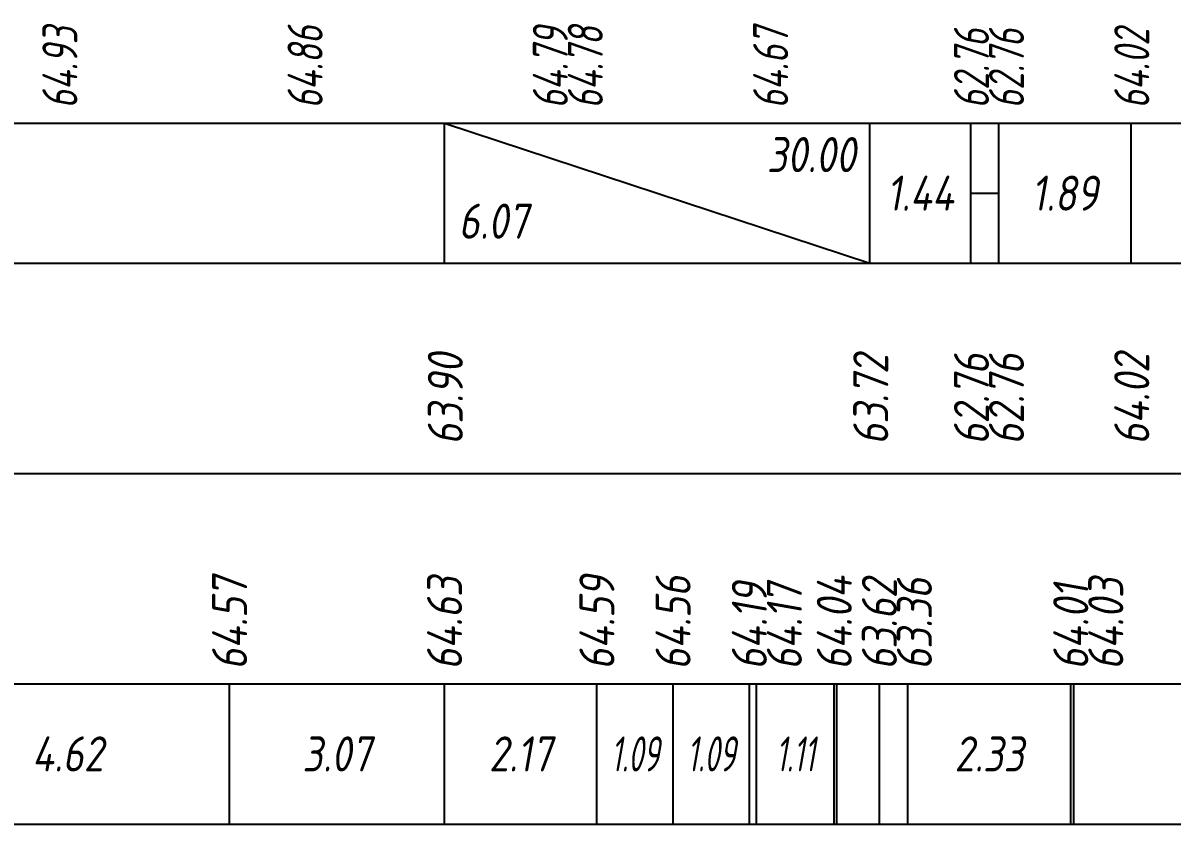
# Model space of a CAD drawing. Extents: x -717 to 1451, y -133302 to 233.
# Drawn here: x -291.7 to -209.7, y -131123.1 to -131066 of the extents above; entities that cross this region are included whole.
import ezdxf
from ezdxf.enums import TextEntityAlignment as Align

# ---------------------------------------------------------------- set-up
doc = ezdxf.new("R2010")
doc.units = 0
for name, color, linetype in [('Код_510', 7, 'Continuous'), ('Код_514', 1, 'Continuous'), ('Код_516', 1, 'Continuous'), ('Таблица', 7, 'Continuous')]:
    doc.layers.add(name, color=color, linetype=linetype)
doc.styles.add('М', font='romand.shx', dxfattribs={"width": 0.8, "oblique": 10, "height": 2.5})

msp = doc.modelspace()

# ---------------------------------------------------------------- linework, layer by layer
at = {"layer": 'Код_510'}
for p, q in [((-276.945, -131123.131), (-276.945, -131113.131)), ((-261.605, -131123.131), (-261.605, -131113.131)), ((-250.732, -131123.131), (-250.732, -131113.131)), ((-245.298, -131123.131), (-245.298, -131113.131)), ((-239.854, -131123.131), (-239.854, -131113.131)), ((-239.349, -131123.131), (-239.349, -131113.131)), ((-233.79, -131123.131), (-233.79, -131113.131)), ((-233.615, -131123.131), (-233.615, -131113.131)), ((-230.574, -131123.131), (-230.574, -131113.131)), ((-228.551, -131123.131), (-228.551, -131113.131)), ((-216.916, -131123.131), (-216.916, -131113.131)), ((-216.693, -131123.131), (-216.693, -131113.131))]:
    msp.add_line(p, q, dxfattribs=at)
at = {"layer": 'Код_516'}
for p, q in [((-261.605, -131083.131), (-261.605, -131073.131)), ((-261.605, -131073.131), (-231.244, -131083.131)), ((-231.244, -131083.131), (-231.244, -131073.131)), ((-224.057, -131083.131), (-224.057, -131073.131)), ((-222.057, -131083.131), (-222.057, -131073.131)), ((-212.616, -131083.131), (-212.616, -131073.131)), ((-224.057, -131078.131), (-222.057, -131078.131))]:
    msp.add_line(p, q, dxfattribs=at)
at = {"layer": 'Таблица'}
for p, q in [((-411.302, -131073.131), (-187.562, -131073.131)), ((-411.356, -131083.131), (-187.616, -131083.131)), ((-411.356, -131098.131), (-187.616, -131098.131)), ((-411.356, -131113.131), (-187.616, -131113.131)), ((-411.356, -131123.131), (-187.616, -131123.131))]:
    msp.add_line(p, q, dxfattribs=at)

# ---------------------------------------------------------------- texts
at = {"layer": 'Код_510', "style": 'М', "oblique": 10, "width": 0.8}
for s, p in [('64.57', (-276.945, -131112.131)), ('64.63', (-261.605, -131112.131)), ('64.59', (-250.732, -131112.131)), ('64.56', (-245.298, -131112.131)), ('64.19', (-239.854, -131112.131)), ('64.17', (-237.354, -131112.131)), ('64.04', (-233.79, -131112.131)), ('63.62', (-230.574, -131112.131)), ('63.36', (-228.074, -131112.131)), ('64.03', (-214.416, -131112.131)), ('64.01', (-216.916, -131112.131))]:
    msp.add_text(s, height=2.5, rotation=90, dxfattribs=at).set_placement(p, align=Align.MIDDLE_LEFT)
at = {"layer": 'Код_510', "style": 'М', "oblique": 10}
for s, width, p in [('4.62', 0.8, (-288.489, -131118.131)), ('3.07', 0.8, (-269.275, -131118.131)), ('2.17', 0.8, (-256.168, -131118.131)), ('1.09', 0.6, (-248.015, -131118.131)), ('1.09', 0.6, (-242.576, -131118.131)), ('1.11', 0.6, (-236.57, -131118.131)), ('2.33', 0.8, (-222.733, -131118.131))]:
    msp.add_text(s, height=2.5, dxfattribs=dict(at, width=width)).set_placement(p, align=Align.MIDDLE_CENTER)
at = {"layer": 'Код_514', "style": 'М', "oblique": 10, "width": 0.7}
for s, p in [('64.93', (-289.058, -131072.091)), ('64.86', (-271.558, -131072.091)), ('64.79', (-254.058, -131072.091)), ('64.78', (-251.558, -131072.091)), ('64.67', (-238.333, -131072.091)), ('62.76', (-224.003, -131072.091)), ('62.76', (-221.503, -131072.091)), ('64.02', (-212.562, -131072.091))]:
    msp.add_text(s, height=2.5, rotation=90, dxfattribs=at).set_placement(p, align=Align.MIDDLE_LEFT)
at = {"layer": 'Код_516', "style": 'М', "oblique": 10, "width": 0.8}
msp.add_text('30.00', height=2.5, dxfattribs=at).set_placement((-232.244, -131074.131), align=Align.TOP_RIGHT)
for s, p in [('1.44', (-227.651, -131078.131)), ('1.89', (-217.336, -131078.131))]:
    msp.add_text(s, height=2.5, dxfattribs=at).set_placement(p, align=Align.MIDDLE_CENTER)
msp.add_text('6.07', height=2.5, dxfattribs=at).set_placement((-260.605, -131082.131), align=Align.BOTTOM_LEFT)
for s, p in [('63.72', (-231.19, -131096.08)), ('64.02', (-212.562, -131096.08)), ('63.90', (-261.551, -131096.08)), ('62.76', (-224.003, -131096.08)), ('62.76', (-221.503, -131096.08))]:
    msp.add_text(s, height=2.5, rotation=90, dxfattribs=at).set_placement(p, align=Align.MIDDLE_LEFT)

doc.saveas('drawing.dxf')
